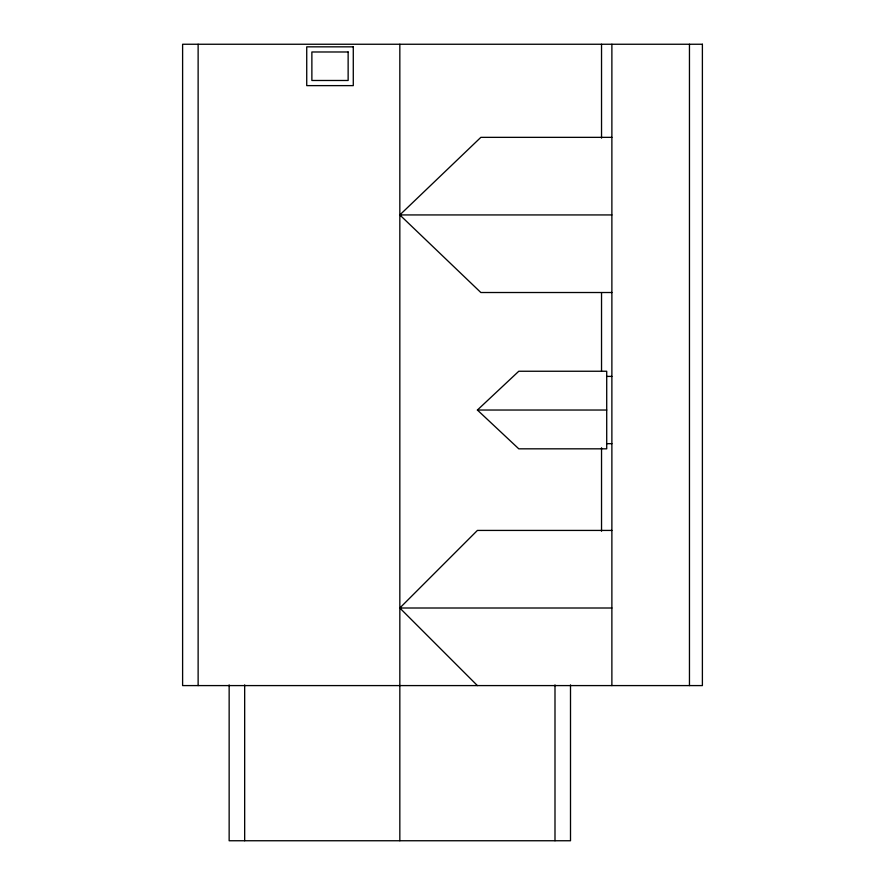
<?xml version="1.0" encoding="UTF-8"?>
<svg xmlns="http://www.w3.org/2000/svg" width="885" height="885" viewBox="0 0 885 885"><rect width="100%" height="100%" fill="white"/><g stroke="black" fill="none" stroke-linecap="round" stroke-linejoin="round"><path stroke-width="1.33" d="M477.402 685.587L399.832 608.006L477.402 530.425L611.878 530.425M611.878 292.515L480.854 292.515L399.832 214.933L480.854 137.352L611.878 137.352M477.402 410.032L518.787 371.246L606.712 371.246L606.712 448.828L518.787 448.828L477.402 410.032L606.712 410.032M399.832 214.933L611.878 214.933M606.712 376.402L611.878 376.402M606.712 443.673L611.878 443.673M399.832 608.006L611.878 608.006M689.459 44.25L689.459 685.587M611.878 44.25L611.878 685.587M601.534 44.25L601.534 138.126M601.534 292.979L601.534 370.937M601.534 447.777L601.534 531.199M570.504 684.901L570.504 840.75L229.149 840.75L229.149 684.901M554.995 684.901L554.995 840.75M399.832 44.25L399.832 840.75M244.669 684.901L244.669 840.75M198.129 44.25L198.129 685.587M702.391 44.25L182.609 44.25L182.609 685.587L702.391 685.587L702.391 44.25M353.281 46.839L306.73 46.839L306.73 85.624L353.281 85.624L353.281 46.839M348.137 51.983L311.874 51.983L311.874 80.48L348.137 80.48L348.137 51.983"/></g></svg>
